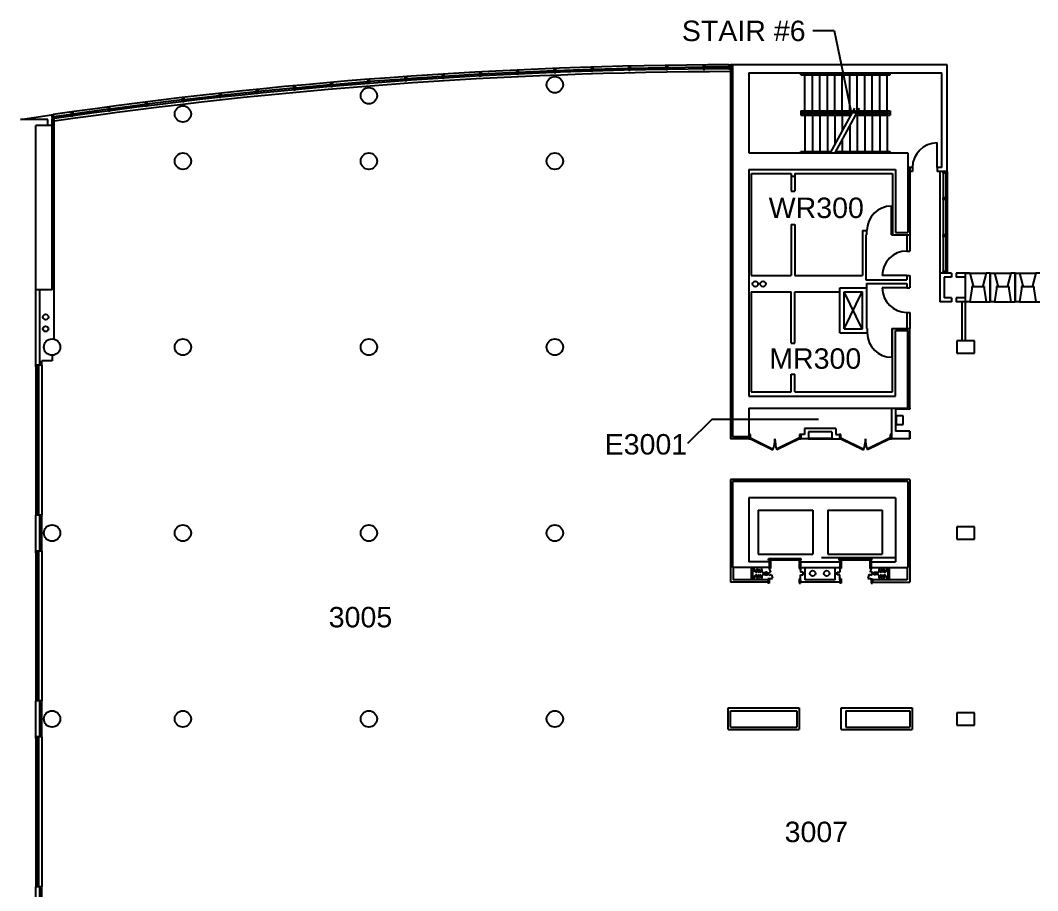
# Model space of a CAD drawing. Header units: inches. Extents: x -220 to 3068, y -21 to 2562.
# Drawn here: x 8 to 1501, y 1284 to 2562 of the extents above; entities that cross this region are included whole.
import ezdxf

# ---------------------------------------------------------------- set-up
doc = ezdxf.new("R2010")
doc.units = ezdxf.units.IN
doc.header["$MEASUREMENT"] = 0
for name, color, linetype in [('A-DOOR', 4, 'Continuous'), ('A-FLOR-HRAL', 4, 'Continuous'), ('A-FLOR-STRS', 4, 'Continuous'), ('A-FLOR-TEXT', 7, 'Continuous'), ('A-FURN', 3, 'Continuous'), ('A-GLAZ', 3, 'Continuous'), ('A-ROOF-OTLN', 6, 'Continuous'), ('A-WALL', 5, 'Continuous'), ('A-WALL-JAMB', 6, 'Continuous'), ('M-EQPM-EVTR', 4, 'Continuous'), ('S-COLS', 6, 'Continuous')]:
    doc.layers.add(name, color=color, linetype=linetype)
doc.styles.get("Standard").update_dxf_attribs({"font": 'arial.ttf'})

msp = doc.modelspace()

# ---------------------------------------------------------------- linework, layer by layer
for p, q in [((1243.9, 2109.1), (1217.2, 2163.1)), ((1217.2, 2109.1), (1243.9, 2163.1))]:
    msp.add_line(p, q)
at = {"color": 7}
msp.add_line((1408.7, 2091.1), (1382.7, 2091.1), dxfattribs=at)
msp.add_line((1408.7, 2091.1), (1382.7, 2091.1), dxfattribs=at)
for centre in [(1086.9, 2174.8), (1098.3, 2174.8), (45.3, 2126.3), (45.3, 2108.8), (1171.1, 1749.9), (1191.7, 1749.9)]:
    msp.add_circle(centre, 4)
at = {"layer": 'A-DOOR'}
for p, q in [((1353.7, 2345.8), (1353.7, 2381.8)), ((1353.7, 2345.8), (1353.7, 2381.8)), ((1286.7, 2253.1), (1286.7, 2289.1)), ((1286.7, 2253.1), (1286.7, 2289.1)), ((1309.4, 2187.1), (1273.4, 2187.1)), ((1309.4, 2187.1), (1273.4, 2187.1)), ((1309.4, 2169.1), (1273.4, 2169.1)), ((1309.4, 2169.1), (1273.4, 2169.1)), ((1287.2, 2103.1), (1287.2, 2067.1)), ((1287.2, 2103.1), (1287.2, 2067.1)), ((1079.7, 1948.7), (1113.2, 1932.1)), ((1079.7, 1947.6), (1112.8, 1931.2)), ((1151.7, 1948.7), (1118.1, 1932.1)), ((1151.7, 1947.6), (1118.6, 1931.2)), ((1212.7, 1948.7), (1246.2, 1932.1)), ((1212.7, 1947.6), (1245.8, 1931.2)), ((1284.7, 1948.7), (1251.1, 1932.1)), ((1284.7, 1948.7), (1251.1, 1932.1)), ((1284.7, 1947.6), (1251.6, 1931.2)), ((1284.7, 1947.6), (1251.6, 1931.2)), ((1243.2, 1933.6), (1246.2, 1932.1)), ((1243.2, 1932.5), (1245.8, 1931.2)), ((1105.5, 1750.4), (1109.3, 1751.7)), ((1106.7, 1746.6), (1105.5, 1750.4)), ((1110.5, 1747.9), (1106.7, 1746.6)), ((1107.2, 1757.1), (1109.1, 1751.6)), ((1110.5, 1747.9), (1112.3, 1742.9)), ((1254, 1748.5), (1252, 1742.9)), ((1254, 1748.5), (1252, 1742.9)), ((1254, 1748.5), (1257.9, 1747.3)), ((1254, 1748.5), (1257.9, 1747.3)), ((1259.1, 1751.1), (1255.3, 1752.4)), ((1259.1, 1751.1), (1255.3, 1752.4)), ((1257.2, 1757.1), (1255.4, 1752.3)), ((1257.2, 1757.1), (1255.4, 1752.3)), ((1257.9, 1747.3), (1259.1, 1751.1)), ((1257.9, 1747.3), (1259.1, 1751.1))]:
    msp.add_line(p, q, dxfattribs=at)
for centre, radius, start, end in [((1353.7, 2345.8), 36, 90, 180), ((1353.7, 2345.8), 36, 90, 180), ((1286.7, 2253.1), 36, 90, 180), ((1286.7, 2253.1), 36, 90, 180), ((1309.4, 2187.1), 36, 90, 180), ((1309.4, 2187.1), 36, 90, 180), ((1309.4, 2169.1), 36, 180, 270), ((1309.4, 2169.1), 36, 180, 270), ((1287.2, 2103.1), 36, 180, 270), ((1287.2, 2103.1), 36, 180, 270), ((1067.7, 1947.6), 48, 340, 0), ((1163.7, 1947.6), 48, 180, 200), ((1200.7, 1947.6), 48, 340, 0), ((1200.7, 1947.6), 48, 340, 0), ((1296.7, 1947.6), 48, 180, 200), ((1296.7, 1947.6), 48, 180, 200), ((1107.2, 1758.1), 16, 270, 288.7751), ((1257.2, 1758.1), 16, 251.2249, 270), ((1257.2, 1758.1), 16, 251.2249, 270)]:
    msp.add_arc(centre, radius, start, end, dxfattribs=at)
at = {"layer": 'A-FLOR-HRAL'}
for p, q in [((1153.7, 2482.1), (1153.7, 2484.6)), ((1153.7, 2482.1), (1284.7, 2482.1)), ((1243.2, 2482.1), (1284.7, 2482.1)), ((1284.7, 2482.1), (1284.7, 2484.1)), ((1284.7, 2482.1), (1284.7, 2484.1)), ((1153.7, 2428.8), (1153.7, 2422.8)), ((1153.7, 2428.8), (1284.7, 2428.8)), ((1153.7, 2422.8), (1227.5, 2422.8)), ((1155.7, 2424.8), (1155.7, 2426.8)), ((1155.7, 2426.8), (1282.7, 2426.8)), ((1155.7, 2424.8), (1228.6, 2424.8)), ((1234.3, 2422.8), (1284.7, 2422.8)), ((1235.4, 2424.8), (1282.7, 2424.8)), ((1243.2, 2428.8), (1284.7, 2428.8)), ((1243.2, 2426.8), (1282.7, 2426.8)), ((1243.2, 2424.8), (1282.7, 2424.8)), ((1243.2, 2422.8), (1284.7, 2422.8)), ((1282.7, 2424.8), (1282.7, 2426.8)), ((1282.7, 2424.8), (1282.7, 2426.8)), ((1284.7, 2428.8), (1284.7, 2422.8)), ((1284.7, 2428.8), (1284.7, 2422.8)), ((1153.7, 2367.1), (1153.7, 2369.1)), ((1153.7, 2369.1), (1198.3, 2369.1)), ((1205.1, 2369.1), (1284.7, 2369.1)), ((1243.2, 2369.1), (1284.7, 2369.1)), ((1284.7, 2367.1), (1284.7, 2369.1)), ((1284.7, 2367.1), (1284.7, 2369.1))]:
    msp.add_line(p, q, dxfattribs=at)
at = {"layer": 'A-FLOR-STRS'}
for p, q in [((1159.7, 2428.8), (1159.7, 2482.1)), ((1170.7, 2428.8), (1170.7, 2482.1)), ((1181.7, 2428.8), (1181.7, 2482.1)), ((1192.7, 2428.8), (1192.7, 2482.1)), ((1203.7, 2428.8), (1203.7, 2482.1)), ((1214.7, 2428.8), (1214.7, 2482.1)), ((1225.7, 2428.8), (1225.7, 2482.1)), ((1236.7, 2428.8), (1236.7, 2482.1)), ((1247.7, 2428.8), (1247.7, 2482.1)), ((1247.7, 2428.8), (1247.7, 2482.1)), ((1258.7, 2428.8), (1258.7, 2482.1)), ((1258.7, 2428.8), (1258.7, 2482.1)), ((1269.7, 2428.8), (1269.7, 2482.1)), ((1269.7, 2428.8), (1269.7, 2482.1)), ((1280.7, 2428.8), (1280.7, 2482.1)), ((1280.7, 2428.8), (1280.7, 2482.1)), ((1159.7, 2422.8), (1159.7, 2369.6)), ((1170.7, 2422.8), (1170.7, 2369.6)), ((1181.7, 2422.8), (1181.7, 2369.6)), ((1192.7, 2422.8), (1192.7, 2369.6)), ((1197.2, 2367.1), (1232.9, 2432.8)), ((1203.7, 2422.8), (1203.7, 2378.9)), ((1204.1, 2367.1), (1239.7, 2432.8)), ((1214.7, 2422.8), (1214.7, 2399.2)), ((1225.7, 2422.8), (1225.7, 2419.5)), ((1236.7, 2422.8), (1236.7, 2369.6)), ((1247.7, 2422.8), (1247.7, 2369.6)), ((1247.7, 2422.8), (1247.7, 2369.6)), ((1258.7, 2422.8), (1258.7, 2369.6)), ((1258.7, 2422.8), (1258.7, 2369.6)), ((1269.7, 2422.8), (1269.7, 2369.6)), ((1269.7, 2422.8), (1269.7, 2369.6)), ((1280.7, 2422.8), (1280.7, 2369.6)), ((1280.7, 2422.8), (1280.7, 2369.6)), ((1225.7, 2406.9), (1225.7, 2369.6)), ((1214.7, 2386.6), (1214.7, 2369.6))]:
    msp.add_line(p, q, dxfattribs=at)
at = {"layer": 'A-FLOR-TEXT'}
for p, q in [((1171.4, 2547.1), (1202.5, 2547.1)), ((1202.5, 2547.1), (1227.1, 2429.2)), ((1023.1, 1975.9), (987.6, 1940.5)), ((1179.9, 1975.9), (1023.1, 1975.9))]:
    msp.add_line(p, q, dxfattribs=at)
at = {"layer": 'A-FURN'}
for p, q in [((1293.7, 1981.3), (1293.7, 1968.4)), ((1303.9, 1981.3), (1293.7, 1981.3)), ((1303.9, 1968.4), (1303.9, 1981.3)), ((1293.7, 1968.4), (1303.9, 1968.4))]:
    msp.add_line(p, q, dxfattribs=at)
at = {"layer": 'A-GLAZ'}
for p, q in [((575.3, 2476.4), (627.4, 2479.9)), ((629.9, 2480), (682, 2483.1)), ((684.5, 2483.2), (736.7, 2485.9)), ((739.2, 2486), (791.4, 2488.2)), ((793.9, 2488.3), (846.1, 2490.2)), ((848.6, 2490.2), (900.8, 2491.7)), ((903.3, 2491.7), (955.6, 2492.7)), ((958.1, 2492.8), (1010.3, 2493.4)), ((1012.8, 2493.4), (1048.2, 2493.5)), ((411.6, 2463), (463.6, 2467.7)), ((466.1, 2467.9), (518.2, 2472.2)), ((520.7, 2472.4), (572.8, 2476.2)), ((248.3, 2445.7), (300.2, 2451.6)), ((302.7, 2451.9), (354.6, 2457.4)), ((357.1, 2457.7), (409.1, 2462.8)), ((139.6, 2432.1), (191.4, 2438.8)), ((193.9, 2439.1), (245.8, 2445.4)), ((56.7, 2420.5), (82.9, 2424.3)), ((85.4, 2424.6), (137.2, 2431.8)), ((1358, 2339.8), (1358, 2189.7)), ((1362.7, 2339.8), (1362.7, 2192.2)), ((1366.7, 2337.3), (1366.7, 2301.4)), ((1368.7, 2339.8), (1368.7, 2192.2)), ((1366.7, 2298.9), (1366.7, 2246.8)), ((1366.7, 2244.3), (1366.7, 2193.1)), ((1406.7, 2171.3), (1420.7, 2171.3)), ((1443.2, 2171.3), (1457.2, 2171.3)), ((1479.7, 2171.3), (1493.7, 2171.3)), ((30.7, 2055.7), (30.7, 1835.5)), ((32.7, 1974.2), (32.7, 2053.2)), ((34.7, 2055.7), (34.7, 1835.5)), ((39.7, 2055.7), (39.7, 1835.5)), ((32.7, 1919.5), (32.7, 1971.7)), ((32.7, 1838), (32.7, 1917)), ((30.7, 1782.7), (30.7, 1562.5)), ((32.7, 1701.2), (32.7, 1780.2)), ((34.7, 1782.7), (34.7, 1562.5)), ((39.7, 1782.7), (39.7, 1562.5)), ((32.7, 1646.5), (32.7, 1698.7)), ((32.7, 1565), (32.7, 1644)), ((30.7, 1509.7), (30.7, 1289.5)), ((34.7, 1509.7), (34.7, 1289.5)), ((39.7, 1509.7), (39.7, 1289.5)), ((32.7, 1428.2), (32.7, 1507.2)), ((32.7, 1373.5), (32.7, 1425.7)), ((32.7, 1292), (32.7, 1371))]:
    msp.add_line(p, q, dxfattribs=at)
for radius, start, end in [(7004.8, 90.14314, 98.28531), (6998.8, 90.1228, 98.30558), (6994.8, 90.1228, 98.28553)]:
    msp.add_arc((1065.7, -4508.2), radius, start, end, dxfattribs=at)
at = {"layer": 'A-ROOF-OTLN'}
for p, q in [((1165.2, 1948.6), (1199.2, 1948.6)), ((1165.2, 1947.6), (1199.2, 1947.6))]:
    msp.add_line(p, q, dxfattribs=at)
at = {"layer": 'A-WALL'}
for p, q in [((1050.7, 2496.6), (1050.7, 1947.6)), ((1368.7, 2496.6), (1050.7, 2496.6)), ((1053.7, 2496.6), (1053.7, 1950.6)), ((1368.7, 2496.6), (1243.2, 2496.6)), ((1368.7, 2339.8), (1368.7, 2496.6)), ((1077.7, 2484.6), (1077.7, 2367.1)), ((1077.7, 2484.6), (1360.7, 2484.6)), ((1243.2, 2484.6), (1360.7, 2484.6)), ((1360.7, 2345.8), (1360.7, 2484.6)), ((8.2, 2416.3), (53.8, 2423.1)), ((53.8, 2423.1), (54.7, 2417.2)), ((48.7, 2416.3), (8.2, 2416.3)), ((54.7, 2407.6), (30.7, 2407.6)), ((30.7, 2166.1), (30.7, 2407.6)), ((48.7, 2407.6), (48.7, 2416.3)), ((54.7, 2407.6), (54.7, 2417.2)), ((54.7, 2166.1), (54.7, 2407.6)), ((57.7, 2093.7), (57.7, 2417.6)), ((1077.7, 2367.1), (1310.7, 2367.1)), ((1077.7, 2367.1), (1310.7, 2367.1)), ((1243.2, 2367.1), (1310.7, 2367.1)), ((1243.2, 2367.1), (1310.7, 2367.1)), ((1310.7, 2367.1), (1310.7, 2345.8)), ((1310.7, 2367.1), (1310.7, 2345.8)), ((1310.7, 2367.1), (1310.7, 2345.8)), ((1310.7, 2367.1), (1310.7, 2345.8)), ((1310.7, 2345.8), (1310.7, 2250.3)), ((1317.7, 2345.8), (1310.7, 2345.8)), ((1317.7, 2345.8), (1310.7, 2345.8)), ((1310.7, 2345.8), (1310.7, 2250.3)), ((1313.7, 2345.8), (1313.7, 2247.1)), ((1313.7, 2345.8), (1313.7, 2247.1)), ((1317.7, 2345.8), (1317.7, 2339.8)), ((1317.7, 2345.8), (1317.7, 2339.8)), ((1360.7, 2345.8), (1353.7, 2345.8)), ((1353.7, 2345.8), (1353.7, 2339.8)), ((1077.7, 2343.1), (1292.7, 2343.1)), ((1077.7, 2343.1), (1077.7, 2010.3)), ((1080.9, 2337.1), (1080.9, 2187.1)), ((1081.2, 2337.1), (1139.7, 2337.1)), ((1139.7, 2337.1), (1139.7, 2311.1)), ((1145.2, 2332.7), (1141.2, 2332.7)), ((1145.2, 2337.1), (1288.2, 2337.1)), ((1145.2, 2337.1), (1145.2, 2311.1)), ((1288.2, 2337.1), (1288.2, 2247.1)), ((1288.2, 2337.1), (1288.2, 2247.1)), ((1292.7, 2343.1), (1292.7, 2250.3)), ((1292.7, 2343.1), (1292.7, 2250.3)), ((1317.7, 2339.8), (1313.7, 2339.8)), ((1317.7, 2339.8), (1313.7, 2339.8)), ((1368.7, 2339.8), (1353.7, 2339.8)), ((1139.7, 2311.1), (1145.2, 2311.1)), ((1139.7, 2262.1), (1139.7, 2187.1)), ((1139.7, 2262.1), (1145.2, 2262.1)), ((1145.2, 2262.1), (1145.2, 2187.1)), ((1244.2, 2253.1), (1250.4, 2253.1)), ((1244.2, 2253.1), (1244.2, 2187.1)), ((1244.2, 2253.1), (1244.2, 2187.1)), ((1244.2, 2253.1), (1250.4, 2253.1)), ((1249.4, 2247.1), (1250.7, 2247.1)), ((1249.4, 2247.1), (1249.4, 2181.1)), ((1249.4, 2247.1), (1249.4, 2181.1)), ((1249.4, 2247.1), (1250.7, 2247.1)), ((1250.7, 2247.1), (1250.7, 2253.1)), ((1250.7, 2247.1), (1250.7, 2253.1)), ((1286.7, 2253.1), (1288.2, 2253.1)), ((1286.7, 2247.1), (1286.7, 2253.1)), ((1286.7, 2247.1), (1286.7, 2253.1)), ((1286.7, 2253.1), (1288.2, 2253.1)), ((1286.7, 2247.1), (1288.2, 2247.1)), ((1286.7, 2247.1), (1288.2, 2247.1)), ((1288.2, 2247.1), (1313.7, 2247.1)), ((1288.2, 2247.1), (1313.7, 2247.1)), ((1292.7, 2250.3), (1310.7, 2250.3)), ((1292.7, 2250.3), (1310.7, 2250.3)), ((1309.4, 2247.1), (1309.4, 2223.1)), ((1309.4, 2247.1), (1309.4, 2223.1)), ((1313.7, 2247.1), (1313.7, 2223.1)), ((1313.7, 2247.1), (1313.7, 2223.1)), ((1309.4, 2223.1), (1313.7, 2223.1)), ((1309.4, 2223.1), (1313.7, 2223.1)), ((1080.9, 2187.1), (1139.7, 2187.1)), ((1145.2, 2187.1), (1244.2, 2187.1)), ((1243.2, 2187.1), (1244.2, 2187.1)), ((1249.4, 2181.1), (1309.4, 2181.1)), ((1249.4, 2181.1), (1309.4, 2181.1)), ((1309.4, 2187.1), (1313.7, 2187.1)), ((1309.4, 2187.1), (1309.4, 2181.1)), ((1309.4, 2187.1), (1309.4, 2181.1)), ((1309.4, 2187.1), (1313.7, 2187.1)), ((1313.7, 2187.1), (1313.7, 2169.1)), ((1313.7, 2187.1), (1313.7, 2169.1)), ((1374.9, 2190.6), (1358, 2190.6)), ((1358, 2190.6), (1358, 2148.6)), ((1374.9, 2184.6), (1364, 2184.6)), ((1364, 2184.6), (1364, 2154.6)), ((1374.9, 2190.6), (1374.9, 2184.6)), ((1381.9, 2190.6), (1381.9, 2184.6)), ((1401.9, 2190.6), (1381.9, 2190.6)), ((1395.7, 2184.6), (1381.9, 2184.6)), ((1395.7, 2148.6), (1395.7, 2190.6)), ((1395.7, 2190.6), (1401.7, 2190.6)), ((1401.7, 2190.6), (1425.7, 2190.6)), ((1401.7, 2190.6), (1406.7, 2172.3)), ((1425.7, 2190.6), (1420.7, 2172.3)), ((1431.7, 2190.6), (1425.7, 2190.6)), ((1431.7, 2148.6), (1431.7, 2190.6)), ((1432.2, 2190.6), (1438.2, 2190.6)), ((1432.2, 2148.6), (1432.2, 2190.6)), ((1438.2, 2190.6), (1443.2, 2172.3)), ((1438.2, 2190.6), (1462.2, 2190.6)), ((1462.2, 2190.6), (1457.2, 2172.3)), ((1468.2, 2190.6), (1462.2, 2190.6)), ((1468.2, 2148.6), (1468.2, 2190.6)), ((1468.7, 2190.6), (1474.7, 2190.6)), ((1468.7, 2148.6), (1468.7, 2190.6)), ((1474.7, 2190.6), (1479.7, 2172.3)), ((1474.7, 2190.6), (1498.7, 2190.6)), ((1498.7, 2190.6), (1493.7, 2172.3)), ((1504.7, 2190.6), (1498.7, 2190.6)), ((30.7, 2055.7), (30.7, 2166.1)), ((54.7, 2166.1), (30.7, 2166.1)), ((36.7, 2055.7), (36.7, 2166.1)), ((1211.2, 2169.1), (1250.2, 2169.1)), ((1211.2, 2163.1), (1211.2, 2169.1)), ((1250.2, 2175.6), (1309.4, 2175.6)), ((1250.2, 2175.6), (1250.2, 2109.6)), ((1250.2, 2175.6), (1250.2, 2109.6)), ((1250.2, 2175.6), (1309.4, 2175.6)), ((1309.4, 2175.6), (1309.4, 2169.1)), ((1309.4, 2175.6), (1309.4, 2169.1)), ((1309.4, 2169.1), (1313.7, 2169.1)), ((1309.4, 2169.1), (1313.7, 2169.1)), ((1404.7, 2167.9), (1401.7, 2148.6)), ((1404.7, 2171.3), (1404.7, 2167.9)), ((1406.7, 2171.3), (1404.7, 2171.3)), ((1406.7, 2172.3), (1406.7, 2171.3)), ((1420.7, 2172.3), (1420.7, 2171.3)), ((1420.7, 2171.3), (1422.7, 2171.3)), ((1422.7, 2171.3), (1422.7, 2167.9)), ((1422.7, 2167.9), (1425.7, 2148.6)), ((1441.2, 2167.9), (1438.2, 2148.6)), ((1443.2, 2171.3), (1441.2, 2171.3)), ((1441.2, 2171.3), (1441.2, 2167.9)), ((1443.2, 2172.3), (1443.2, 2171.3)), ((1457.2, 2172.3), (1457.2, 2171.3)), ((1457.2, 2171.3), (1459.2, 2171.3)), ((1459.2, 2171.3), (1459.2, 2167.9)), ((1459.2, 2167.9), (1462.2, 2148.6)), ((1477.7, 2167.9), (1474.7, 2148.6)), ((1479.7, 2171.3), (1477.7, 2171.3)), ((1477.7, 2171.3), (1477.7, 2167.9)), ((1479.7, 2172.3), (1479.7, 2171.3)), ((1493.7, 2172.3), (1493.7, 2171.3)), ((1493.7, 2171.3), (1495.7, 2171.3)), ((1495.7, 2171.3), (1495.7, 2167.9)), ((1495.7, 2167.9), (1498.7, 2148.6)), ((1080.9, 2163.1), (1080.9, 2016.3)), ((1080.9, 2163.1), (1139.7, 2163.1)), ((1139.7, 2088.1), (1139.7, 2163.1)), ((1145.2, 2163.1), (1211.2, 2163.1)), ((1145.2, 2088.1), (1145.2, 2163.1)), ((1211.2, 2103.1), (1211.2, 2163.1)), ((1217.2, 2163.1), (1244.2, 2163.1)), ((1217.2, 2109.1), (1217.2, 2163.1)), ((1243.2, 2163.1), (1244.2, 2163.1)), ((1244.2, 2109.1), (1244.2, 2163.1)), ((1244.2, 2109.1), (1244.2, 2163.1)), ((1374.9, 2154.6), (1364, 2154.6)), ((1374.9, 2154.6), (1374.9, 2148.6)), ((1381.9, 2154.6), (1381.9, 2148.6)), ((1395.7, 2154.6), (1381.9, 2154.6)), ((1374.9, 2148.6), (1358, 2148.6)), ((1401.9, 2148.6), (1381.9, 2148.6)), ((1390.7, 2091.1), (1390.7, 2148.6)), ((1401.7, 2148.6), (1395.7, 2148.6)), ((1395.7, 2091.1), (1395.7, 2148.6)), ((1401.7, 2148.6), (1425.7, 2148.6)), ((1425.7, 2148.6), (1431.7, 2148.6)), ((1438.2, 2148.6), (1432.2, 2148.6)), ((1438.2, 2148.6), (1462.2, 2148.6)), ((1462.2, 2148.6), (1468.2, 2148.6)), ((1474.7, 2148.6), (1468.7, 2148.6)), ((1474.7, 2148.6), (1498.7, 2148.6)), ((1498.7, 2148.6), (1504.7, 2148.6)), ((1309.4, 2133.1), (1313.7, 2133.1)), ((1309.4, 2133.1), (1309.4, 2109.6)), ((1309.4, 2133.1), (1309.4, 2109.6)), ((1309.4, 2133.1), (1313.7, 2133.1)), ((1313.7, 2133.1), (1313.7, 2109.6)), ((1313.7, 2133.1), (1313.7, 2109.6)), ((1217.2, 2109.1), (1244.2, 2109.1)), ((1243.2, 2109.1), (1244.2, 2109.1)), ((1250.2, 2109.6), (1251.2, 2109.6)), ((1250.2, 2109.6), (1251.2, 2109.6)), ((1251.2, 2109.6), (1251.2, 2103.1)), ((1251.2, 2109.6), (1251.2, 2103.1)), ((1287.2, 2109.6), (1287.2, 2103.1)), ((1287.2, 2109.6), (1288.2, 2109.6)), ((1287.2, 2109.6), (1288.2, 2109.6)), ((1287.2, 2109.6), (1287.2, 2103.1)), ((1288.2, 2016.3), (1288.2, 2109.6)), ((1288.2, 2109.6), (1313.7, 2109.6)), ((1288.2, 2109.6), (1313.7, 2109.6)), ((1288.2, 2016.3), (1288.2, 2109.6)), ((1292.7, 2106.3), (1310.7, 2106.3)), ((1292.7, 2010.3), (1292.7, 2106.3)), ((1292.7, 2010.3), (1292.7, 2106.3)), ((1310.7, 1992.3), (1310.7, 2106.3)), ((1310.7, 1992.3), (1310.7, 2106.3)), ((1313.7, 1990.8), (1313.7, 2109.6)), ((1313.7, 1990.8), (1313.7, 2109.6)), ((1211.2, 2103.1), (1251.2, 2103.1)), ((1243.2, 2103.1), (1251.2, 2103.1)), ((1287.2, 2103.1), (1288.2, 2103.1)), ((1287.2, 2103.1), (1288.2, 2103.1)), ((1139.7, 2088.1), (1145.2, 2088.1)), ((54.7, 2061.7), (39.7, 2061.7)), ((39.7, 2055.7), (39.7, 2061.7)), ((54.7, 2070.9), (54.7, 2061.7)), ((39.7, 2055.7), (30.7, 2055.7)), ((1139.7, 2016.3), (1139.7, 2042.3)), ((1139.7, 2042.3), (1145.2, 2042.3)), ((1145.2, 2016.3), (1145.2, 2042.3)), ((1080.9, 2016.3), (1139.7, 2016.3)), ((1145.2, 2016.3), (1288.2, 2016.3)), ((1077.7, 2010.3), (1292.7, 2010.3)), ((1243.2, 2010.3), (1292.7, 2010.3)), ((1077.7, 1992.3), (1077.7, 1947.6)), ((1077.7, 1992.3), (1286.7, 1992.3)), ((1243.2, 1992.3), (1286.7, 1992.3)), ((1286.7, 1992.3), (1310.7, 1992.3)), ((1286.7, 1992.3), (1286.7, 1947.6)), ((1286.7, 1992.3), (1286.7, 1947.6)), ((1286.7, 1992.3), (1310.7, 1992.3)), ((1292.7, 1990.8), (1292.7, 1958.8)), ((1313.7, 1990.8), (1292.7, 1990.8)), ((1313.7, 1990.8), (1292.7, 1990.8)), ((1292.7, 1990.8), (1292.7, 1958.8)), ((1313.7, 1992.3), (1313.7, 1990.8)), ((1313.7, 1992.3), (1313.7, 1990.8)), ((1205.2, 1962.6), (1159.2, 1962.6)), ((1159.2, 1962.6), (1159.2, 1953.6)), ((1199.2, 1957.6), (1165.2, 1957.6)), ((1165.2, 1957.6), (1165.2, 1947.6)), ((1199.2, 1957.6), (1199.2, 1947.6)), ((1205.2, 1962.6), (1205.2, 1953.6)), ((1313.7, 1958.8), (1292.7, 1958.8)), ((1313.7, 1958.8), (1292.7, 1958.8)), ((1313.7, 1947.6), (1313.7, 1958.8)), ((1313.7, 1958.8), (1313.7, 1947.6)), ((1313.7, 1958.8), (1313.7, 1947.6)), ((1313.7, 1947.6), (1313.7, 1958.8)), ((1077.7, 1947.6), (1050.7, 1947.6)), ((1077.7, 1950.6), (1053.7, 1950.6)), ((1153.7, 1953.6), (1153.7, 1947.6)), ((1159.2, 1953.6), (1153.7, 1953.6)), ((1165.2, 1947.6), (1153.7, 1947.6)), ((1199.2, 1947.6), (1210.7, 1947.6)), ((1205.2, 1953.6), (1210.7, 1953.6)), ((1210.7, 1953.6), (1210.7, 1947.6)), ((1313.7, 1947.6), (1286.7, 1947.6)), ((1313.7, 1947.6), (1286.7, 1947.6)), ((1050.7, 1887.6), (1050.7, 1736.8)), ((1313.7, 1887.6), (1050.7, 1887.6)), ((1310.7, 1884.6), (1053.7, 1884.6)), ((1053.7, 1884.6), (1053.7, 1758.6)), ((1313.7, 1887.6), (1243.2, 1887.6)), ((1310.7, 1884.6), (1243.2, 1884.6)), ((1310.7, 1884.6), (1310.7, 1758.6)), ((1310.7, 1884.6), (1310.7, 1758.6)), ((1313.7, 1887.6), (1313.7, 1736.8)), ((1313.7, 1887.6), (1313.7, 1736.8)), ((1292.7, 1860.6), (1077.7, 1860.6)), ((1077.7, 1860.6), (1077.7, 1766.6)), ((1292.7, 1860.6), (1243.2, 1860.6)), ((1292.7, 1860.6), (1292.7, 1766.6)), ((1292.7, 1860.6), (1292.7, 1766.6)), ((30.7, 1782.7), (30.7, 1835.5)), ((39.7, 1835.5), (30.7, 1835.5)), ((36.7, 1782.7), (36.7, 1835.5)), ((39.7, 1782.7), (39.7, 1835.5)), ((39.7, 1782.7), (30.7, 1782.7)), ((1107.2, 1766.6), (1077.7, 1766.6)), ((1109.2, 1768.1), (1107.2, 1768.1)), ((1107.2, 1766.6), (1107.2, 1768.1)), ((1107.2, 1766.6), (1107.2, 1758.6)), ((1109.2, 1768.1), (1109.2, 1757.1)), ((1151.2, 1768.1), (1151.2, 1757.1)), ((1151.2, 1768.1), (1153.2, 1768.1)), ((1153.2, 1766.6), (1153.2, 1768.1)), ((1153.2, 1766.6), (1211.2, 1766.6)), ((1153.2, 1766.6), (1153.2, 1758.6)), ((1211.2, 1766.6), (1211.2, 1768.1)), ((1213.2, 1768.1), (1211.2, 1768.1)), ((1211.2, 1766.6), (1211.2, 1758.6)), ((1213.2, 1768.1), (1213.2, 1757.1)), ((1255.2, 1768.1), (1257.2, 1768.1)), ((1255.2, 1768.1), (1255.2, 1757.1)), ((1255.2, 1768.1), (1255.2, 1757.1)), ((1255.2, 1768.1), (1257.2, 1768.1)), ((1257.2, 1766.6), (1257.2, 1768.1)), ((1257.2, 1766.6), (1257.2, 1768.1)), ((1257.2, 1766.6), (1292.7, 1766.6)), ((1257.2, 1766.6), (1257.2, 1758.6)), ((1257.2, 1766.6), (1257.2, 1758.6)), ((1257.2, 1766.6), (1292.7, 1766.6)), ((1107.2, 1758.6), (1053.7, 1758.6)), ((1054.4, 1758.6), (1054.4, 1740.6)), ((1081.4, 1740.6), (1081.4, 1758.6)), ((1083.4, 1740.6), (1083.4, 1758.6)), ((1083.4, 1756.9), (1086.1, 1756.9)), ((1083.4, 1753.3), (1084.6, 1753.5)), ((1086.5, 1755.3), (1087.3, 1751.9)), ((1086.5, 1743.8), (1087.3, 1747.2)), ((1088.8, 1751.8), (1089, 1755.3)), ((1088.8, 1747.3), (1089, 1743.7)), ((1090.5, 1755.3), (1090.6, 1752.3)), ((1091.6, 1752.1), (1091.8, 1755.2)), ((1093.1, 1755.3), (1093.4, 1752.2)), ((1094.6, 1752.2), (1095.1, 1755.8)), ((1098.4, 1751.1), (1100.5, 1751.1)), ((1098.4, 1748), (1100.5, 1748)), ((1100.5, 1751.1), (1103.7, 1751.1)), ((1100.5, 1748), (1103.7, 1748)), ((1104.5, 1751.6), (1102, 1751.6)), ((1102, 1747.6), (1104.5, 1747.6)), ((1104.5, 1747.6), (1104.5, 1751.6)), ((1107.2, 1758.6), (1107.2, 1757.1)), ((1109.2, 1757.1), (1107.2, 1757.1)), ((1151.2, 1757.1), (1153.2, 1757.1)), ((1153.2, 1758.6), (1211.2, 1758.6)), ((1153.2, 1758.6), (1153.2, 1757.1)), ((1153.2, 1757.1), (1153.2, 1751.6)), ((1157.2, 1751.6), (1153.2, 1751.6)), ((1153.2, 1740.6), (1153.2, 1747.6)), ((1153.2, 1747.6), (1157.2, 1747.6)), ((1157.2, 1747.6), (1157.2, 1751.6)), ((1160.2, 1740.6), (1160.2, 1758.6)), ((1204.2, 1740.6), (1204.2, 1758.6)), ((1207.2, 1747.6), (1207.2, 1751.6)), ((1207.2, 1751.6), (1211.2, 1751.6)), ((1211.2, 1747.6), (1207.2, 1747.6)), ((1211.2, 1758.6), (1211.2, 1757.1)), ((1211.2, 1757.1), (1211.2, 1751.6)), ((1213.2, 1757.1), (1211.2, 1757.1)), ((1211.2, 1740.6), (1211.2, 1747.6)), ((1255.2, 1757.1), (1257.2, 1757.1)), ((1255.2, 1757.1), (1257.2, 1757.1)), ((1257.2, 1758.6), (1310.7, 1758.6)), ((1257.2, 1758.6), (1257.2, 1757.1)), ((1257.2, 1758.6), (1257.2, 1757.1)), ((1257.2, 1758.6), (1310.7, 1758.6)), ((1260.8, 1747.6), (1260.8, 1751.6)), ((1260.8, 1751.6), (1263.3, 1751.6)), ((1260.8, 1751.6), (1263.3, 1751.6)), ((1260.8, 1747.6), (1260.8, 1751.6)), ((1263.3, 1747.6), (1260.8, 1747.6)), ((1263.3, 1747.6), (1260.8, 1747.6)), ((1264.8, 1751.1), (1261.6, 1751.1)), ((1264.8, 1751.1), (1261.6, 1751.1)), ((1264.8, 1748), (1261.6, 1748)), ((1264.8, 1748), (1261.6, 1748)), ((1266.9, 1751.1), (1264.8, 1751.1)), ((1266.9, 1751.1), (1264.8, 1751.1)), ((1266.9, 1748), (1264.8, 1748)), ((1266.9, 1748), (1264.8, 1748)), ((1270.7, 1752.2), (1270.2, 1755.8)), ((1270.7, 1752.2), (1270.2, 1755.8)), ((1272.2, 1755.3), (1271.9, 1752.2)), ((1272.2, 1755.3), (1271.9, 1752.2)), ((1273.7, 1752.1), (1273.5, 1755.2)), ((1273.7, 1752.1), (1273.5, 1755.2)), ((1274.8, 1755.3), (1274.7, 1752.3)), ((1274.8, 1755.3), (1274.7, 1752.3)), ((1276.5, 1751.8), (1276.3, 1755.3)), ((1276.5, 1751.8), (1276.3, 1755.3)), ((1276.5, 1747.3), (1276.3, 1743.7)), ((1276.5, 1747.3), (1276.3, 1743.7)), ((1278.8, 1755.3), (1278, 1751.9)), ((1278.8, 1755.3), (1278, 1751.9)), ((1278.8, 1743.8), (1278, 1747.2)), ((1278.8, 1743.8), (1278, 1747.2)), ((1282, 1756.9), (1279.2, 1756.9)), ((1282, 1756.9), (1279.2, 1756.9)), ((1282, 1753.3), (1280.7, 1753.5)), ((1282, 1753.3), (1280.7, 1753.5)), ((1282, 1740.6), (1282, 1758.6)), ((1282, 1740.6), (1282, 1758.6)), ((1284, 1740.6), (1284, 1758.6)), ((1284, 1740.6), (1284, 1758.6)), ((1309.9, 1758.6), (1309.9, 1740.6)), ((1309.9, 1758.6), (1309.9, 1740.6)), ((1105.2, 1736.8), (1050.7, 1736.8)), ((1105.2, 1740.6), (1054.4, 1740.6)), ((1083.4, 1745.8), (1084.6, 1745.6)), ((1086.4, 1742.1), (1083.4, 1742.1)), ((1090.5, 1743.8), (1090.6, 1746.7)), ((1091.6, 1747), (1091.8, 1743.9)), ((1093.1, 1743.7), (1093.4, 1746.9)), ((1094.6, 1746.9), (1095.1, 1743.3)), ((1107.2, 1742.1), (1105.2, 1742.1)), ((1105.2, 1740.6), (1105.2, 1742.1)), ((1105.2, 1736.8), (1105.2, 1735.3)), ((1107.2, 1735.3), (1105.2, 1735.3)), ((1107.2, 1742.1), (1107.2, 1735.3)), ((1151.2, 1742.1), (1153.2, 1742.1)), ((1151.2, 1742.1), (1151.2, 1735.3)), ((1151.2, 1735.3), (1153.2, 1735.3)), ((1211.2, 1736.8), (1153.2, 1736.8)), ((1153.2, 1736.8), (1153.2, 1735.3)), ((1204.2, 1740.6), (1160.2, 1740.6)), ((1213.2, 1742.1), (1211.2, 1742.1)), ((1211.2, 1736.8), (1211.2, 1735.3)), ((1213.2, 1735.3), (1211.2, 1735.3)), ((1213.2, 1742.1), (1213.2, 1735.3)), ((1257.2, 1742.1), (1259.2, 1742.1)), ((1257.2, 1742.1), (1257.2, 1735.3)), ((1257.2, 1742.1), (1257.2, 1735.3)), ((1257.2, 1742.1), (1259.2, 1742.1)), ((1257.2, 1735.3), (1259.2, 1735.3)), ((1257.2, 1735.3), (1259.2, 1735.3)), ((1259.2, 1740.6), (1259.2, 1742.1)), ((1259.2, 1740.6), (1259.2, 1742.1)), ((1309.9, 1740.6), (1259.2, 1740.6)), ((1309.9, 1740.6), (1259.2, 1740.6)), ((1259.2, 1736.8), (1259.2, 1735.3)), ((1259.2, 1736.8), (1313.7, 1736.8)), ((1259.2, 1736.8), (1313.7, 1736.8)), ((1259.2, 1736.8), (1259.2, 1735.3)), ((1270.7, 1746.9), (1270.2, 1743.3)), ((1270.7, 1746.9), (1270.2, 1743.3)), ((1272.2, 1743.7), (1271.9, 1746.9)), ((1272.2, 1743.7), (1271.9, 1746.9)), ((1273.7, 1747), (1273.5, 1743.9)), ((1273.7, 1747), (1273.5, 1743.9)), ((1274.8, 1743.8), (1274.7, 1746.7)), ((1274.8, 1743.8), (1274.7, 1746.7)), ((1278.9, 1742.1), (1282, 1742.1)), ((1278.9, 1742.1), (1282, 1742.1)), ((1282, 1745.8), (1280.7, 1745.6)), ((1282, 1745.8), (1280.7, 1745.6)), ((30.7, 1509.7), (30.7, 1562.5)), ((39.7, 1562.5), (30.7, 1562.5)), ((36.7, 1509.7), (36.7, 1562.5)), ((39.7, 1509.7), (39.7, 1562.5)), ((1047, 1520.5), (1047, 1552.6)), ((1047, 1552.6), (1151.3, 1552.6)), ((1050.7, 1524.1), (1050.7, 1548.1)), ((1050.7, 1548.1), (1147.7, 1548.1)), ((1147.7, 1548.1), (1147.7, 1524.1)), ((1151.3, 1552.6), (1151.3, 1520.5)), ((1213, 1520.5), (1213, 1552.6)), ((1213, 1552.6), (1317.3, 1552.6)), ((1219.7, 1548.1), (1313.7, 1548.1)), ((1219.7, 1548.1), (1219.7, 1524.1)), ((1243.2, 1552.6), (1317.3, 1552.6)), ((1243.2, 1548.1), (1313.7, 1548.1)), ((1313.7, 1548.1), (1313.7, 1524.1)), ((1313.7, 1548.1), (1313.7, 1524.1)), ((1317.3, 1552.6), (1317.3, 1520.5)), ((1317.3, 1552.6), (1317.3, 1520.5)), ((1050.7, 1524.1), (1147.7, 1524.1)), ((1219.7, 1524.1), (1313.7, 1524.1)), ((1243.2, 1524.1), (1313.7, 1524.1)), ((39.7, 1509.7), (30.7, 1509.7)), ((1047, 1520.5), (1151.3, 1520.5)), ((1213, 1520.5), (1317.3, 1520.5)), ((1243.2, 1520.5), (1317.3, 1520.5)), ((36.7, 1289.5), (30.7, 1289.5)), ((30.7, 1236.7), (30.7, 1289.5)), ((39.7, 1289.5), (30.7, 1289.5)), ((36.7, 1236.7), (36.7, 1289.5)), ((39.7, 1236.7), (39.7, 1289.5))]:
    msp.add_line(p, q, dxfattribs=at)
for centre, radius, start, end in [((1084.5, 1754.4), 0.948, 278.0586, 12.5949), ((1086.1, 1754.8), 0.675, 44.0457, 192.5949), ((1088.1, 1752.1), 0.782, 193.314, 339.9475), ((1088.1, 1747), 0.782, 20.0525, 166.686), ((1089.7, 1755.3), 0.749, 356.1217, 177.1399), ((1091.2, 1752.4), 0.566, 181.7343, 330.1712), ((1091.2, 1746.7), 0.566, 29.8288, 178.2657), ((1092.5, 1755.1), 0.678, 18.4694, 176.7322), ((1094, 1752.2), 0.618, 184.7598, 355.2402), ((1094, 1746.9), 0.618, 4.7598, 175.2402), ((1095.8, 1755.7), 0.753, 353.5168, 173.0527), ((1104.1, 1754.7), 7.59, 173.5168, 204.1526), ((1104.1, 1744.3), 7.59, 155.8474, 186.4832), ((1098.1, 1752), 0.99, 204.1526, 289.4163), ((1098.1, 1747), 0.99, 70.5837, 155.8474), ((1267.2, 1752), 0.99, 250.5837, 335.8474), ((1267.2, 1752), 0.99, 250.5837, 335.8474), ((1267.2, 1747), 0.99, 24.1526, 109.4163), ((1267.2, 1747), 0.99, 24.1526, 109.4163), ((1261.2, 1754.7), 7.59, 335.8474, 6.4832), ((1261.2, 1754.7), 7.59, 335.8474, 6.4832), ((1261.2, 1744.3), 7.59, 353.5168, 24.1526), ((1261.2, 1744.3), 7.59, 353.5168, 24.1526), ((1269.5, 1755.7), 0.753, 6.9473, 186.4832), ((1269.5, 1755.7), 0.753, 6.9473, 186.4832), ((1271.3, 1752.2), 0.618, 184.7598, 355.2402), ((1271.3, 1752.2), 0.618, 184.7598, 355.2402), ((1271.3, 1746.9), 0.618, 4.7598, 175.2402), ((1271.3, 1746.9), 0.618, 4.7598, 175.2402), ((1272.8, 1755.1), 0.678, 3.2678, 161.5306), ((1272.8, 1755.1), 0.678, 3.2678, 161.5306), ((1274.2, 1752.4), 0.566, 209.8288, 358.2657), ((1274.2, 1752.4), 0.566, 209.8288, 358.2657), ((1274.2, 1746.7), 0.566, 1.7343, 150.1712), ((1274.2, 1746.7), 0.566, 1.7343, 150.1712), ((1275.6, 1755.3), 0.749, 2.8601, 183.8783), ((1275.6, 1755.3), 0.749, 2.8601, 183.8783), ((1277.2, 1752.1), 0.782, 200.0525, 346.686), ((1277.2, 1752.1), 0.782, 200.0525, 346.686), ((1277.2, 1747), 0.782, 13.314, 159.9475), ((1277.2, 1747), 0.782, 13.314, 159.9475), ((1279.3, 1754.8), 0.675, 347.4051, 135.9543), ((1279.3, 1754.8), 0.675, 347.4051, 135.9543), ((1280.8, 1754.4), 0.948, 167.4051, 261.9414), ((1280.8, 1754.4), 0.948, 167.4051, 261.9414), ((1084.5, 1744.6), 0.948, 347.4051, 81.9414), ((1086.1, 1744.3), 0.675, 167.4051, 315.9543), ((1089.7, 1743.8), 0.749, 182.8601, 3.8783), ((1092.5, 1744), 0.678, 183.2678, 341.5306), ((1095.8, 1743.4), 0.753, 186.9473, 6.4832), ((1269.5, 1743.4), 0.753, 173.5168, 353.0527), ((1269.5, 1743.4), 0.753, 173.5168, 353.0527), ((1272.8, 1744), 0.678, 198.4694, 356.7322), ((1272.8, 1744), 0.678, 198.4694, 356.7322), ((1275.6, 1743.8), 0.749, 176.1217, 357.1399), ((1275.6, 1743.8), 0.749, 176.1217, 357.1399), ((1279.3, 1744.3), 0.675, 224.0457, 12.5949), ((1279.3, 1744.3), 0.675, 224.0457, 12.5949), ((1280.8, 1744.6), 0.948, 98.0586, 192.5949), ((1280.8, 1744.6), 0.948, 98.0586, 192.5949)]:
    msp.add_arc(centre, radius, start, end, dxfattribs=at)
at = {"layer": 'A-WALL-JAMB'}
for p, q in [((900.8, 2494.7), (900.9, 2488.7)), ((900.8, 2494.7), (903.3, 2494.7)), ((903.3, 2494.7), (903.4, 2488.7)), ((955.5, 2495.7), (958, 2495.8)), ((955.5, 2495.7), (955.6, 2489.7)), ((958, 2495.8), (958.1, 2489.8)), ((1010.3, 2496.4), (1010.3, 2490.4)), ((1010.3, 2496.4), (1012.8, 2496.4)), ((1012.8, 2496.4), (1012.8, 2490.4)), ((1048.2, 2496.6), (1048.2, 2490.6)), ((1048.2, 2496.6), (1050.7, 2496.6)), ((1050.7, 2496.6), (1050.7, 2490.6)), ((572.6, 2479.2), (575.1, 2479.4)), ((572.6, 2479.2), (573, 2473.2)), ((575.1, 2479.4), (575.5, 2473.4)), ((627.2, 2482.9), (629.7, 2483)), ((627.2, 2482.9), (627.6, 2476.9)), ((629.7, 2483), (630.1, 2477)), ((681.9, 2486.1), (684.4, 2486.2)), ((681.9, 2486.1), (682.2, 2480.1)), ((682.2, 2480.1), (684.7, 2480.2)), ((684.4, 2486.2), (684.7, 2480.2)), ((736.6, 2488.9), (739.1, 2489)), ((736.6, 2488.9), (736.9, 2482.9)), ((736.9, 2482.9), (739.3, 2483)), ((739.1, 2489), (739.3, 2483)), ((791.3, 2491.2), (793.8, 2491.3)), ((791.3, 2491.2), (791.5, 2485.2)), ((791.5, 2485.2), (794, 2485.3)), ((793.8, 2491.3), (794, 2485.3)), ((846, 2493.2), (846.2, 2487.2)), ((846, 2493.2), (848.5, 2493.2)), ((846.2, 2487.2), (848.7, 2487.2)), ((848.5, 2493.2), (848.7, 2487.2)), ((900.9, 2488.7), (903.4, 2488.7)), ((955.6, 2489.7), (958.1, 2489.8)), ((1010.3, 2490.4), (1012.8, 2490.4)), ((1048.2, 2490.6), (1050.7, 2490.6)), ((408.8, 2465.7), (411.3, 2466)), ((408.8, 2465.7), (409.4, 2459.8)), ((411.3, 2466), (411.9, 2460)), ((463.4, 2470.7), (465.9, 2470.9)), ((463.4, 2470.7), (463.9, 2464.7)), ((463.9, 2464.7), (466.4, 2464.9)), ((465.9, 2470.9), (466.4, 2464.9)), ((517.9, 2475.2), (520.4, 2475.4)), ((517.9, 2475.2), (518.4, 2469.2)), ((518.4, 2469.2), (520.9, 2469.4)), ((520.4, 2475.4), (520.9, 2469.4)), ((573, 2473.2), (575.5, 2473.4)), ((627.6, 2476.9), (630.1, 2477)), ((299.8, 2454.6), (302.3, 2454.9)), ((299.8, 2454.6), (300.5, 2448.7)), ((302.3, 2454.9), (303, 2448.9)), ((354.3, 2460.4), (356.8, 2460.6)), ((354.3, 2460.4), (354.9, 2454.4)), ((354.9, 2454.4), (357.4, 2454.7)), ((356.8, 2460.6), (357.4, 2454.7)), ((409.4, 2459.8), (411.9, 2460)), ((136.8, 2434.7), (139.2, 2435.1)), ((136.8, 2434.7), (137.6, 2428.8)), ((139.2, 2435.1), (140, 2429.1)), ((191.1, 2441.8), (193.6, 2442.1)), ((191.1, 2441.8), (191.8, 2435.8)), ((191.8, 2435.8), (194.3, 2436.2)), ((193.6, 2442.1), (194.3, 2436.2)), ((245.4, 2448.4), (247.9, 2448.7)), ((245.4, 2448.4), (246.1, 2442.5)), ((246.1, 2442.5), (248.6, 2442.8)), ((247.9, 2448.7), (248.6, 2442.8)), ((300.5, 2448.7), (303, 2448.9)), ((53.8, 2423.1), (56.2, 2423.5)), ((56.2, 2423.5), (57.1, 2417.6)), ((82.5, 2427.3), (85, 2427.6)), ((82.5, 2427.3), (83.3, 2421.3)), ((83.3, 2421.3), (85.8, 2421.7)), ((85, 2427.6), (85.8, 2421.7)), ((137.6, 2428.8), (140, 2429.1)), ((54.7, 2417.2), (57.1, 2417.6)), ((1362.7, 2337.3), (1362.7, 2339.8)), ((1368.7, 2337.3), (1362.7, 2337.3)), ((1368.7, 2337.3), (1368.7, 2339.8)), ((1362.7, 2298.9), (1362.7, 2301.4)), ((1368.7, 2301.4), (1362.7, 2301.4)), ((1368.7, 2298.9), (1368.7, 2301.4)), ((1368.7, 2298.9), (1362.7, 2298.9)), ((1362.7, 2244.3), (1362.7, 2246.8)), ((1368.7, 2246.8), (1362.7, 2246.8)), ((1368.7, 2244.3), (1362.7, 2244.3)), ((1368.7, 2244.3), (1368.7, 2246.8)), ((1362.7, 2190.6), (1362.7, 2193.1)), ((1368.7, 2193.1), (1362.7, 2193.1)), ((1368.7, 2190.6), (1368.7, 2193.1)), ((30.7, 2053.2), (30.7, 2055.7)), ((34.7, 2053.2), (30.7, 2053.2)), ((34.7, 2055.7), (34.7, 2053.2)), ((30.7, 1974.2), (30.7, 1971.7)), ((34.7, 1974.2), (30.7, 1974.2)), ((34.7, 1971.7), (30.7, 1971.7)), ((34.7, 1971.7), (34.7, 1974.2)), ((1079.7, 1953.6), (1077.7, 1953.6)), ((1077.7, 1947.6), (1079.7, 1947.6)), ((1079.7, 1947.6), (1079.7, 1953.6)), ((1153.7, 1953.6), (1151.7, 1953.6)), ((1151.7, 1953.6), (1151.7, 1947.6)), ((1151.7, 1947.6), (1153.7, 1947.6)), ((1212.7, 1953.6), (1210.7, 1953.6)), ((1210.7, 1947.6), (1212.7, 1947.6)), ((1212.7, 1947.6), (1212.7, 1953.6)), ((1284.7, 1953.6), (1284.7, 1947.6)), ((1286.7, 1953.6), (1284.7, 1953.6)), ((1286.7, 1953.6), (1284.7, 1953.6)), ((1284.7, 1953.6), (1284.7, 1947.6)), ((1284.7, 1947.6), (1286.7, 1947.6)), ((1284.7, 1947.6), (1286.7, 1947.6)), ((30.7, 1919.5), (30.7, 1917)), ((34.7, 1919.5), (30.7, 1919.5)), ((34.7, 1917), (30.7, 1917)), ((34.7, 1917), (34.7, 1919.5)), ((34.7, 1838), (30.7, 1838)), ((30.7, 1838), (30.7, 1835.5)), ((34.7, 1835.5), (34.7, 1838)), ((30.7, 1780.2), (30.7, 1782.7)), ((34.7, 1780.2), (30.7, 1780.2)), ((34.7, 1782.7), (34.7, 1780.2)), ((1105.2, 1740.6), (1105.2, 1736.8)), ((1106.2, 1740.6), (1105.2, 1740.6)), ((1105.2, 1736.8), (1106.2, 1736.8)), ((1106.2, 1740.6), (1106.2, 1736.8)), ((1152.2, 1740.6), (1153.2, 1740.6)), ((1152.2, 1740.6), (1152.2, 1736.8)), ((1153.2, 1736.8), (1152.2, 1736.8)), ((1153.2, 1740.6), (1153.2, 1736.8)), ((1211.2, 1740.6), (1211.2, 1736.8)), ((1212.2, 1740.6), (1211.2, 1740.6)), ((1211.2, 1736.8), (1212.2, 1736.8)), ((1212.2, 1740.6), (1212.2, 1736.8)), ((1258.2, 1740.6), (1259.2, 1740.6)), ((1258.2, 1740.6), (1258.2, 1736.8)), ((1258.2, 1740.6), (1258.2, 1736.8)), ((1258.2, 1740.6), (1259.2, 1740.6)), ((1259.2, 1736.8), (1258.2, 1736.8)), ((1259.2, 1736.8), (1258.2, 1736.8)), ((1259.2, 1740.6), (1259.2, 1736.8)), ((1259.2, 1740.6), (1259.2, 1736.8)), ((30.7, 1701.2), (30.7, 1698.7)), ((34.7, 1701.2), (30.7, 1701.2)), ((34.7, 1698.7), (30.7, 1698.7)), ((34.7, 1698.7), (34.7, 1701.2)), ((30.7, 1646.5), (30.7, 1644)), ((34.7, 1646.5), (30.7, 1646.5)), ((34.7, 1644), (30.7, 1644)), ((34.7, 1644), (34.7, 1646.5)), ((34.7, 1565), (30.7, 1565)), ((30.7, 1565), (30.7, 1562.5)), ((34.7, 1562.5), (34.7, 1565)), ((30.7, 1507.2), (30.7, 1509.7)), ((34.7, 1509.7), (34.7, 1507.2)), ((34.7, 1507.2), (30.7, 1507.2)), ((30.7, 1428.2), (30.7, 1425.7)), ((34.7, 1428.2), (30.7, 1428.2)), ((34.7, 1425.7), (30.7, 1425.7)), ((34.7, 1425.7), (34.7, 1428.2)), ((30.7, 1373.5), (30.7, 1371)), ((34.7, 1373.5), (30.7, 1373.5)), ((34.7, 1371), (30.7, 1371)), ((34.7, 1371), (34.7, 1373.5)), ((34.7, 1292), (30.7, 1292)), ((30.7, 1292), (30.7, 1289.5)), ((34.7, 1289.5), (34.7, 1292))]:
    msp.add_line(p, q, dxfattribs=at)
at = {"layer": 'M-EQPM-EVTR'}
for p, q in [((1091.2, 1842.9), (1091.2, 1777.9)), ((1091.2, 1842.9), (1171.2, 1842.9)), ((1171.2, 1842.9), (1171.2, 1777.9)), ((1193.2, 1842.9), (1273.2, 1842.9)), ((1193.2, 1842.9), (1193.2, 1777.9)), ((1243.2, 1842.9), (1273.2, 1842.9)), ((1273.2, 1842.9), (1273.2, 1777.9)), ((1273.2, 1842.9), (1273.2, 1777.9)), ((1091.2, 1777.9), (1171.2, 1777.9)), ((1193.2, 1777.9), (1273.2, 1777.9)), ((1243.2, 1777.9), (1273.2, 1777.9)), ((1154.2, 1771.1), (1106.2, 1771.1)), ((1106.2, 1769.1), (1106.2, 1771.1)), ((1154.2, 1769.1), (1106.2, 1769.1)), ((1130.2, 1769.1), (1130.2, 1771.1)), ((1154.2, 1769.1), (1154.2, 1771.1)), ((1292.7, 1772.6), (1184.2, 1772.6)), ((1210.2, 1769.1), (1210.2, 1771.1)), ((1258.2, 1771.1), (1210.2, 1771.1)), ((1258.2, 1769.1), (1210.2, 1769.1)), ((1234.2, 1769.1), (1234.2, 1771.1)), ((1292.7, 1772.6), (1243.2, 1772.6)), ((1258.2, 1771.1), (1243.2, 1771.1)), ((1258.2, 1769.1), (1243.2, 1769.1)), ((1258.2, 1769.1), (1258.2, 1771.1)), ((1258.2, 1769.1), (1258.2, 1771.1))]:
    msp.add_line(p, q, dxfattribs=at)
at = {"layer": 'S-COLS'}
for p, q in [((1382.7, 2091.1), (1382.7, 2073.1)), ((1382.7, 2091.1), (1382.7, 2073.1)), ((1382.7, 2091.1), (1382.7, 2073.1)), ((1408.7, 2091.1), (1382.7, 2091.1)), ((1408.7, 2073.1), (1408.7, 2091.1)), ((1408.7, 2073.1), (1408.7, 2091.1)), ((1408.7, 2073.1), (1408.7, 2091.1)), ((1382.7, 2073.1), (1408.7, 2073.1)), ((1382.7, 2073.1), (1408.7, 2073.1)), ((1382.7, 2073.1), (1408.7, 2073.1)), ((1382.7, 1818.1), (1382.7, 1800.1)), ((1408.7, 1818.1), (1382.7, 1818.1)), ((1382.7, 1818.1), (1382.7, 1800.1)), ((1408.7, 1818.1), (1382.7, 1818.1)), ((1408.7, 1800.1), (1408.7, 1818.1)), ((1408.7, 1800.1), (1408.7, 1818.1)), ((1382.7, 1800.1), (1408.7, 1800.1)), ((1382.7, 1800.1), (1408.7, 1800.1)), ((1382.7, 1545.1), (1382.7, 1527.1)), ((1408.7, 1545.1), (1382.7, 1545.1)), ((1382.7, 1545.1), (1382.7, 1527.1)), ((1408.7, 1545.1), (1382.7, 1545.1)), ((1408.7, 1527.1), (1408.7, 1545.1)), ((1408.7, 1527.1), (1408.7, 1545.1)), ((1382.7, 1527.1), (1408.7, 1527.1)), ((1382.7, 1527.1), (1408.7, 1527.1))]:
    msp.add_line(p, q, dxfattribs=at)
for centre in [(792.7, 2467.3), (519.7, 2451.2), (246.7, 2424.4), (246.7, 2355.1), (519.7, 2355.1), (792.7, 2355.1), (54.7, 2082.1), (246.7, 2082.1), (519.7, 2082.1), (792.7, 2082.1), (54.7, 1809.1), (246.7, 1809.1), (519.7, 1809.1), (792.7, 1809.1), (54.7, 1536.1), (246.7, 1536.1), (519.7, 1536.1), (792.7, 1536.1)]:
    msp.add_circle(centre, 12, dxfattribs=at)

# ---------------------------------------------------------------- texts
at = {"layer": 'A-FLOR-TEXT'}
for s, p in [('STAIR #6', (979.1, 2531.4)), ('WR300', (1106.6, 2271.6)), ('MR300', (1107.4, 2050.3)), ('E3001', (865.8, 1924.4)), ('3005', (460.8, 1670.6)), ('3007', (1130, 1355.3))]:
    msp.add_text(s, height=30, dxfattribs=at).set_placement(p)

doc.saveas('drawing.dxf')
